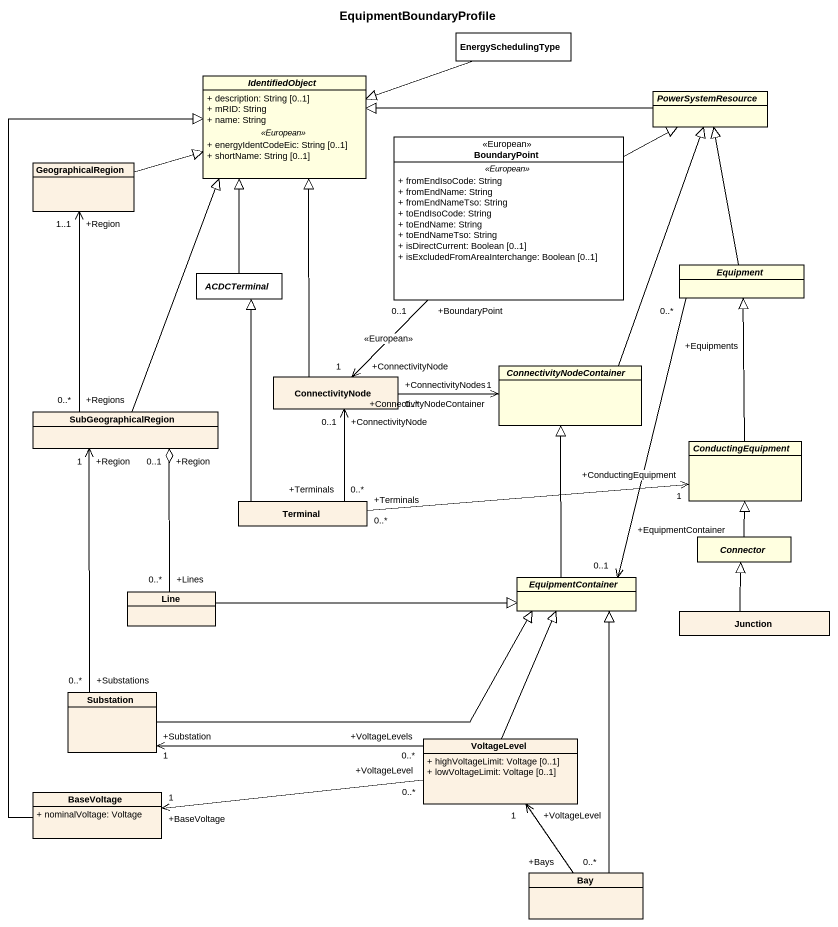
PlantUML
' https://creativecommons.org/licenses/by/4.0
@startuml
title EquipmentBoundaryProfile
hide circle
hide empty members
skinparam classAttributeIconSize 0
class EnergySchedulingType
abstract class IdentifiedObject #FFFFE0 {
  + description: String [0..1]
  + mRID: String
  + name: String
  .. <<European>> ..
  + energyIdentCodeEic: String [0..1]
  + shortName: String [0..1]
}
abstract class PowerSystemResource #FFFFE0
class GeographicalRegion #FCF2E3
class BoundaryPoint <<European>> {
  .. <<European>> ..
  + fromEndIsoCode: String
  + fromEndName: String
  + fromEndNameTso: String
  + toEndIsoCode: String
  + toEndName: String
  + toEndNameTso: String
  + isDirectCurrent: Boolean [0..1]
  + isExcludedFromAreaInterchange: Boolean [0..1]
}
abstract class ACDCTerminal
abstract class Equipment #FFFFE0
class ConnectivityNode #FCF2E3
abstract class ConnectivityNodeContainer #FFFFE0
class SubGeographicalRegion #FCF2E3
abstract class ConductingEquipment #FFFFE0
class Terminal #FCF2E3
abstract class Connector #FFFFE0
abstract class EquipmentContainer #FFFFE0
class Line #FCF2E3
class Junction #FCF2E3
class Substation #FCF2E3
class VoltageLevel #FCF2E3 {
  + highVoltageLimit: Voltage [0..1]
  + lowVoltageLimit: Voltage [0..1]
}
class BaseVoltage #FCF2E3 {
  + nominalVoltage: Voltage
}
class Bay #FCF2E3
EnergySchedulingType -left-|> IdentifiedObject
PowerSystemResource -left-|> IdentifiedObject
GeographicalRegion -right-|> IdentifiedObject
GeographicalRegion "+Region\n1..1" <-- "+Regions\n0..*" SubGeographicalRegion
BoundaryPoint -right-|> PowerSystemResource
BoundaryPoint "+BoundaryPoint\n0..1" --> "+ConnectivityNode\n1" ConnectivityNode : <<European>>
ACDCTerminal -up-|> IdentifiedObject
Equipment -up-|> PowerSystemResource
Equipment "+Equipments\n0..*" --> "+EquipmentContainer\n0..1" EquipmentContainer
ConnectivityNode -up-|> IdentifiedObject
ConnectivityNode "+ConnectivityNodes\n0..*" -right-> "+ConnectivityNodeContainer\n1" ConnectivityNodeContainer
ConnectivityNode "+ConnectivityNode\n0..1" <-- "+Terminals\n0..*" Terminal
ConnectivityNodeContainer -up-|> PowerSystemResource
SubGeographicalRegion -up-|> IdentifiedObject
ConductingEquipment -up-|> Equipment
Terminal -up-|> ACDCTerminal
Terminal "+Terminals\n0..*" -right-> "+ConductingEquipment\n1" ConductingEquipment
Connector -up-|> ConductingEquipment
EquipmentContainer -up-|> ConnectivityNodeContainer
Line "+Lines\n0..*" -up-o "+Region\n0..1" SubGeographicalRegion
Line -right-|> EquipmentContainer
Junction -up-|> Connector
Substation "+Substations\n0..*" -up-> "+Region\n1" SubGeographicalRegion
Substation -right-|> EquipmentContainer
Substation "+Substation\n1" <-right- "+VoltageLevels\n0..*" VoltageLevel
VoltageLevel -up-|> EquipmentContainer
BaseVoltage -up-|> IdentifiedObject
BaseVoltage "+BaseVoltage\n1" <-right- "+VoltageLevel\n0..*" VoltageLevel
Bay -up-|> EquipmentContainer
Bay "+Bays\n0..*" -up-> "+VoltageLevel\n1" VoltageLevel
@enduml
